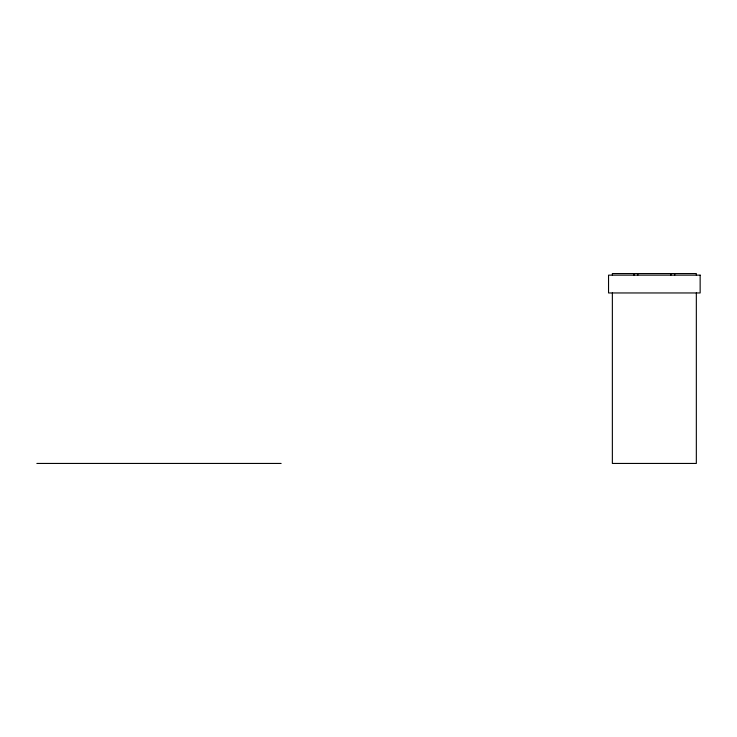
<?xml version="1.0" encoding="UTF-8"?>
<svg xmlns="http://www.w3.org/2000/svg" width="737" height="737" viewBox="0 0 737 737"><rect width="100%" height="100%" fill="white"/><g stroke="black" fill="none" stroke-linecap="round" stroke-linejoin="round"><path stroke-width="1.11" d="M36.85 463.444L281.129 463.444M696.336 275.15L696.336 273.556L612.364 273.556L612.364 275.15M696.336 292.957L696.336 463.444L612.364 463.444L612.364 292.957M674.705 273.556L674.705 275.15M670.891 273.556L670.891 275.15M637.809 273.556L637.809 275.15M633.995 273.556L633.995 275.15M700.15 275.15L608.541 275.15L608.541 292.957L700.15 292.957L700.15 275.15"/></g></svg>
